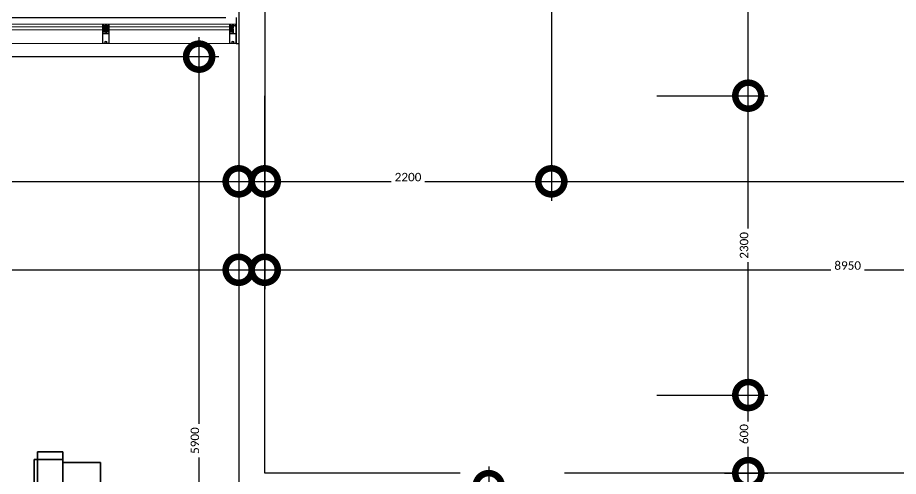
# Model space of a CAD drawing. Header units: metres. Extents: x 22.6 to 101.3, y 9.4 to 67.4.
# Drawn here: x 61.1 to 67.86, y 58.42 to 61.95 of the extents above; entities that cross this region are included whole.
import ezdxf

# ---------------------------------------------------------------- set-up
doc = ezdxf.new("R2010")
doc.units = ezdxf.units.M
doc.linetypes.add('ECG_Line-Ptrn-Sold', pattern=[9144.001, 9144, -0.001])
doc.layers.add('00', color=252, linetype='Continuous')
doc.layers.add('HVAC', color=1, linetype='Continuous')
for name, color, linetype, lineweight in [('A-DIM', 7, 'Continuous', 5), ('A-ELEV', 1, 'ECG_Line-Ptrn-Sold', 9), ('A-HATCH', 1, 'Continuous', 9), ('A-WIN', 4, 'ECG_Line-Ptrn-Sold', 5), ('M-EQPM', 1, 'Continuous', 25)]:
    doc.layers.add(name, color=color, linetype=linetype, lineweight=lineweight)
doc.styles.add('Calibri', font='calibri.ttf', dxfattribs={"height": 0.212639})
doc.dimstyles.new('ECG_Dimn-Detl-100', dxfattribs={"dimscale": 0.3048, "dimtxt": 0.25, "dimasz": 1.312336, "dimexe": 0.492126, "dimexo": 0.0625, "dimgap": 0, "dimtad": 1, "dimdec": 0, "dimlfac": 1000, "dimzin": 0, "dimdsep": 46, "dimtxsty": 'Calibri', "dimblk1": 'DOTSMALL', "dimblk2": 'DOTSMALL', "dimsah": 1, "dimcen": 0.09, "dimdle": 0.492126, "dimazin": 0, "dimtfac": 1, "dimtdec": 4, "dimtix": 1, "dimtmove": 0, "dimatfit": 3, "dimfxl": 0.492126, "dimfxlon": 1, "dimtvp": 1, "dimtolj": 1, "dimtzin": 0, "dimarcsym": 2})

# ---------------------------------------------------------------- blocks, each defined once
blk = doc.blocks.new('Rectangular Mullion - ECG-LEFT-END-MULION-DETAIL-2263705-GROUND FLOOR PLAN')
at = {"layer": 'A-ELEV'}
for p, q in [((61.7988, 61.8973), (62.7238, 61.8973)), ((61.7988, 61.8533), (61.7988, 61.8773)), ((61.7988, 61.8773), (62.7238, 61.8773)), ((62.7238, 61.8773), (62.7238, 61.8533)), ((62.7238, 61.8533), (61.7988, 61.8533)), ((61.7988, 61.7473), (62.7238, 61.7473))]:
    blk.add_line(p, q, dxfattribs=at)
blk = doc.blocks.new('Rectangular Mullion - ECG-LEFT-END-MULION-DETAIL-3430817-GROUND FLOOR PLAN')
at = {"layer": 'A-ELEV'}
for p, q in [((60.7988, 61.8973), (61.7488, 61.8973)), ((60.7988, 61.8533), (60.7988, 61.8773)), ((60.7988, 61.8773), (61.7488, 61.8773)), ((61.7488, 61.8773), (61.7488, 61.8533)), ((61.7488, 61.8533), (60.7988, 61.8533)), ((60.7988, 61.7473), (61.7488, 61.7473))]:
    blk.add_line(p, q, dxfattribs=at)
blk = doc.blocks.new('Rectangular Mullion - ECG-LEFT-END-MULION-PROFIL-1987639-GROUND FLOOR PLAN')
at = {"layer": 'A-HATCH'}
for p, q in [((-0.0201, 0.019), (-0.0201, 0.031)), ((-0.0192, 0.019), (-0.0201, 0.019)), ((-0.0201, 0.019), (-0.0201, -0.118)), ((-0.0167, 0.019), (-0.0199, 0.019)), ((-0.0185, 0.0225), (-0.0192, 0.019)), ((-0.0191, 0.032), (0.0049, 0.032)), ((-0.0184, 0.0224), (-0.019, 0.019)), ((-0.019, 0.019), (-0.0176, 0.019)), ((-0.0186, 0.03), (-0.0186, 0.0245)), ((0.0049, 0.0305), (-0.0181, 0.0305)), ((-0.0178, 0.0244), (-0.0165, 0.028)), ((-0.0176, 0.0167), (-0.0098, 0.0167)), ((-0.0176, -0.041), (-0.0176, 0.0167)), ((-0.0175, 0.021), (-0.0165, 0.022)), ((-0.0175, 0.02), (-0.0175, 0.021)), ((-0.0167, 0.0213), (-0.0172, 0.0207)), ((-0.0167, 0.0203), (-0.0167, 0.019)), ((-0.0165, 0.028), (-0.0153, 0.028)), ((-0.0165, 0.022), (-0.0145, 0.022)), ((-0.0148, 0.0216), (-0.0159, 0.0216)), ((-0.0159, 0.0205), (-0.0159, 0.0185)), ((-0.0155, 0.0264), (-0.0144, 0.0236)), ((-0.0153, 0.028), (-0.0148, 0.0266)), ((-0.0149, 0.0185), (-0.0149, 0.0205)), ((-0.0145, 0.022), (-0.0135, 0.021)), ((-0.0144, 0.0236), (-0.0132, 0.0236)), ((-0.0135, 0.0207), (-0.0141, 0.0213)), ((-0.0141, 0.019), (-0.0141, 0.0203)), ((-0.0109, 0.019), (-0.0141, 0.019)), ((-0.0137, 0.019), (0.0049, 0.019)), ((-0.0135, 0.021), (-0.0135, 0.02)), ((-0.0132, 0.0236), (-0.0115, 0.0218)), ((-0.0115, 0.021), (-0.0015, 0.022)), ((-0.0115, 0.0218), (-0.0115, 0.021)), ((-0.0098, 0.0167), (-0.0098, 0.019)), ((-0.0015, 0.022), (0.0049, 0.022)), ((-0.0014, 0.0234), (-0.0014, 0.0223)), ((0.0113, 0.0234), (-0.0014, 0.0234)), ((-0.0014, 0.0223), (0.0113, 0.0223)), ((0.0018, 0.0183), (-0.0007, 0.0177)), ((-0.0007, 0.0177), (-0.0007, 0.0117)), ((0.0011, 0.0117), (-0.0007, 0.0077)), ((-0.0007, 0.0117), (0.0011, 0.0117)), ((-0.0007, 0.0077), (-0.0007, 0.0034)), ((-0.0007, 0.0034), (0.0014, 0.0024)), ((-0.0002, 0.0245), (-0.0002, 0.0234)), ((0.01, 0.0245), (-0.0002, 0.0245)), ((-0.0002, 0.0234), (0.01, 0.0234)), ((-0.0001, 0.0167), (0.0018, 0.0174)), ((-0.0001, 0.0127), (-0.0001, 0.0167)), ((0.0018, 0.0122), (-0.0001, 0.0127)), ((0.0001, 0.0069), (0.0018, 0.0105)), ((0.0001, 0.0041), (0.0001, 0.0069)), ((0.0014, 0.0035), (0.0001, 0.0041)), ((0.0003, 0.0275), (0.0003, 0.0245)), ((0.0014, 0.0024), (0.0014, 0.0035)), ((0.0015, 0.0277), (0.0084, 0.0277)), ((0.0018, 0.0174), (0.0018, 0.0183)), ((0.0018, 0.0105), (0.0018, 0.0122)), ((0.0022, 0.0175), (0.0077, 0.0155)), ((0.0022, 0.0154), (0.0077, 0.0133)), ((0.0022, 0.0132), (0.0077, 0.0112)), ((0.0022, 0.011), (0.0077, 0.009)), ((0.0022, 0.0096), (0.0077, 0.0076)), ((0.0022, 0.0074), (0.0077, 0.0054)), ((0.0022, 0.0052), (0.0077, 0.0032)), ((0.0022, 0.0031), (0.0077, 0.0011)), ((0.0022, 0.0007), (0.0076, -0.0013)), ((0.0027, 0.0275), (0.0027, 0.0245)), ((0.0027, 0.0223), (0.0027, 0.0188)), ((0.0072, 0.0223), (0.0027, 0.0223)), ((0.0027, 0.0188), (0.0072, 0.0188)), ((0.0037, 0.0188), (0.0027, 0.0188)), ((0.0027, 0.018), (0.0073, 0.0159)), ((0.0073, 0.0159), (0.0027, 0.018)), ((0.0027, 0.0171), (0.0072, 0.0151)), ((0.0027, 0.0158), (0.0073, 0.0137)), ((0.0073, 0.0137), (0.0027, 0.0158)), ((0.0027, 0.0149), (0.0072, 0.0129)), ((0.0027, 0.0136), (0.0073, 0.0116)), ((0.0073, 0.0116), (0.0027, 0.0136)), ((0.0027, 0.0127), (0.0072, 0.0107)), ((0.0027, 0.0114), (0.0073, 0.0094)), ((0.0073, 0.0094), (0.0027, 0.0114)), ((0.0027, 0.0106), (0.0072, 0.0085)), ((0.0027, 0.01), (0.0073, 0.008)), ((0.0073, 0.008), (0.0027, 0.01)), ((0.0027, 0.0092), (0.0072, 0.0071)), ((0.0027, 0.0079), (0.0073, 0.0058)), ((0.0073, 0.0058), (0.0027, 0.0079)), ((0.0027, 0.007), (0.0072, 0.005)), ((0.0027, 0.0057), (0.0073, 0.0036)), ((0.0073, 0.0036), (0.0027, 0.0057)), ((0.0027, 0.0048), (0.0072, 0.0028)), ((0.0027, 0.0035), (0.0073, 0.0015)), ((0.0073, 0.0015), (0.0027, 0.0035)), ((0.0027, 0.0026), (0.0072, 0.0006)), ((0.0027, 0.0012), (0.0073, -0.0009)), ((0.0073, -0.0009), (0.0027, 0.0012)), ((0.0027, 0.0003), (0.0072, -0.0017)), ((0.0072, 0.0151), (0.003, 0.017)), ((0.0072, 0.0129), (0.003, 0.0148)), ((0.0072, 0.0107), (0.003, 0.0126)), ((0.0072, 0.0085), (0.003, 0.0104)), ((0.0072, 0.0071), (0.003, 0.009)), ((0.0072, 0.005), (0.003, 0.0068)), ((0.0072, 0.0028), (0.003, 0.0047)), ((0.0072, 0.0006), (0.003, 0.0025)), ((0.0072, -0.0017), (0.003, 0.0001)), ((0.007, 0.0173), (0.0037, 0.0188)), ((0.0037, 0.0188), (0.007, 0.0173)), ((0.0046, 0.0188), (0.0037, 0.0188)), ((0.0056, 0.0188), (0.0046, 0.0188)), ((0.0077, 0.0177), (0.0046, 0.0188)), ((0.0049, 0.032), (0.0289, 0.032)), ((0.0279, 0.0305), (0.0049, 0.0305)), ((0.0049, 0.022), (0.0113, 0.022)), ((0.0049, 0.019), (0.0235, 0.019)), ((0.0073, 0.0181), (0.0056, 0.0188)), ((0.0056, 0.0188), (0.0073, 0.0181)), ((0.0072, 0.0188), (0.0056, 0.0188)), ((0.0072, 0.0275), (0.0072, 0.0245)), ((0.0072, 0.0188), (0.0072, 0.0223)), ((0.0079, 0.0174), (0.0079, 0.0183)), ((0.0079, 0.0183), (0.0104, 0.0177)), ((0.0098, 0.0167), (0.0079, 0.0174)), ((0.0079, 0.0122), (0.0098, 0.0127)), ((0.0079, 0.0105), (0.0079, 0.0122)), ((0.0096, 0.0069), (0.0079, 0.0105)), ((0.0084, 0.0035), (0.0096, 0.0041)), ((0.0084, 0.0024), (0.0084, 0.0035)), ((0.0104, 0.0034), (0.0084, 0.0024)), ((0.0086, 0.0117), (0.0104, 0.0077)), ((0.0104, 0.0117), (0.0086, 0.0117)), ((0.0096, 0.0275), (0.0096, 0.0245)), ((0.0096, 0.0041), (0.0096, 0.0069)), ((0.0098, 0.0127), (0.0098, 0.0167)), ((0.01, 0.0234), (0.01, 0.0245)), ((0.0104, 0.0177), (0.0104, 0.0117)), ((0.0104, 0.0077), (0.0104, 0.0034)), ((0.011, 0.0175), (0.0145, 0.0175)), ((0.011, -0.0266), (0.011, 0.0175)), ((0.0113, 0.0223), (0.0113, 0.0234)), ((0.0113, 0.022), (0.0213, 0.021)), ((0.0145, 0.0175), (0.0145, -0.0266)), ((0.019, 0.0129), (0.0207, 0.0186)), ((0.0213, 0.014), (0.0196, 0.0126)), ((0.0202, 0.0036), (0.0234, 0.0056)), ((0.0202, -0.0031), (0.0202, 0.0036)), ((0.0202, -0.0012), (0.0202, 0.0013)), ((0.0207, 0.019), (0.0239, 0.019)), ((0.0213, 0.0218), (0.0231, 0.0236)), ((0.0213, 0.021), (0.0213, 0.0218)), ((0.0223, 0.0126), (0.0219, 0.0139)), ((0.024, 0.0048), (0.022, 0.0035)), ((0.022, 0.0035), (0.024, 0.0048)), ((0.022, 0.0035), (0.022, -0.0032)), ((0.022, -0.0032), (0.022, 0.0035)), ((0.0232, 0.0139), (0.0228, 0.0126)), ((0.0231, 0.0236), (0.0243, 0.0236)), ((0.0243, 0.022), (0.0233, 0.021)), ((0.0233, 0.0207), (0.0239, 0.0213)), ((0.0233, 0.021), (0.0233, 0.02)), ((0.0234, 0.0056), (0.0292, 0.0056)), ((0.0241, 0.0126), (0.0238, 0.0139)), ((0.0239, 0.019), (0.0239, 0.0203)), ((0.0283, 0.0048), (0.024, 0.0048)), ((0.024, 0.0048), (0.0283, 0.0048)), ((0.0243, 0.0236), (0.0253, 0.0264)), ((0.0263, 0.022), (0.0243, 0.022)), ((0.0246, 0.0266), (0.0252, 0.028)), ((0.0247, 0.0216), (0.0258, 0.0216)), ((0.0247, 0.0185), (0.0247, 0.0205)), ((0.025, 0.0139), (0.0247, 0.0126)), ((0.0252, 0.028), (0.0263, 0.028)), ((0.0258, 0.0126), (0.0255, 0.0139)), ((0.0257, 0.0205), (0.0257, 0.0185)), ((0.0263, 0.028), (0.0277, 0.0244)), ((0.0273, 0.021), (0.0263, 0.022)), ((0.0267, 0.0139), (0.0264, 0.0126)), ((0.0265, 0.0213), (0.0271, 0.0207)), ((0.0265, 0.0203), (0.0265, 0.019)), ((0.0265, 0.019), (0.0297, 0.019)), ((0.0288, 0.019), (0.0271, 0.019)), ((0.0273, 0.02), (0.0273, 0.021)), ((0.0277, 0.0126), (0.0273, 0.0139)), ((0.0282, 0.0224), (0.0288, 0.019)), ((0.0285, 0.0139), (0.0282, 0.0126)), ((0.0283, 0.0048), (0.0283, 0.004)), ((0.0283, 0.004), (0.0292, 0.004)), ((0.0284, 0.03), (0.0284, 0.0245)), ((0.0284, 0.0225), (0.029, 0.019)), ((0.029, 0.019), (0.0299, 0.019)), ((0.0309, 0.0126), (0.0292, 0.014)), ((0.0292, -0.0036), (0.0292, 0.0056)), ((0.0292, 0.004), (0.0292, -0.0036)), ((0.0297, 0.0186), (0.0315, 0.0129)), ((0.0299, 0.019), (0.0299, 0.031)), ((-0.0006, -0.041), (-0.0176, -0.041)), ((-0.0176, -0.043), (0.0274, -0.043)), ((-0.0176, -0.114), (-0.0176, -0.043)), ((0.001, -0.0033), (-0.0006, -0.0033)), ((-0.0006, -0.0033), (-0.0006, -0.041)), ((0.001, -0.0033), (-0.0006, -0.0033)), ((0, -0.0033), (0.001, -0.0033)), ((0.0019, -0.0042), (0.001, -0.0033)), ((0.0014, -0.0372), (0.0014, -0.041)), ((0.0014, -0.041), (0.0049, -0.041)), ((0.0019, -0.0266), (0.0019, -0.0042)), ((0.0049, -0.0295), (0.0019, -0.0266)), ((0.0079, -0.0367), (0.0019, -0.0367)), ((0.0022, -0.0036), (0.0078, -0.0057)), ((0.0022, -0.0071), (0.0078, -0.0092)), ((0.0022, -0.0093), (0.0078, -0.0113)), ((0.0022, -0.0115), (0.0078, -0.0135)), ((0.0022, -0.0137), (0.0078, -0.0157)), ((0.0022, -0.0158), (0.0078, -0.0179)), ((0.0022, -0.018), (0.0078, -0.02)), ((0.0022, -0.0202), (0.0066, -0.0218)), ((0.0023, -0.0015), (0.0077, -0.0035)), ((0.0027, -0.001), (0.0073, -0.0031)), ((0.0073, -0.0031), (0.0027, -0.001)), ((0.0027, -0.0019), (0.0072, -0.0039)), ((0.0027, -0.0032), (0.0073, -0.0053)), ((0.0073, -0.0053), (0.0027, -0.0032)), ((0.0027, -0.0041), (0.0072, -0.0061)), ((0.0027, -0.0054), (0.0072, -0.0074)), ((0.0073, -0.0074), (0.0027, -0.0054)), ((0.0027, -0.0054), (0.0073, -0.0074)), ((0.0027, -0.0067), (0.0073, -0.0087)), ((0.0073, -0.0087), (0.0027, -0.0067)), ((0.0027, -0.0076), (0.0072, -0.0096)), ((0.0027, -0.0089), (0.0073, -0.0109)), ((0.0073, -0.0109), (0.0027, -0.0089)), ((0.0027, -0.0097), (0.0072, -0.0118)), ((0.0027, -0.011), (0.0073, -0.0131)), ((0.0073, -0.0131), (0.0027, -0.011)), ((0.0027, -0.0119), (0.0072, -0.0139)), ((0.0027, -0.0132), (0.0073, -0.0153)), ((0.0073, -0.0153), (0.0027, -0.0132)), ((0.0027, -0.0141), (0.0072, -0.0161)), ((0.0027, -0.0154), (0.0073, -0.0174)), ((0.0073, -0.0174), (0.0027, -0.0154)), ((0.0027, -0.0163), (0.0072, -0.0183)), ((0.0027, -0.0176), (0.0073, -0.0196)), ((0.0073, -0.0196), (0.0027, -0.0176)), ((0.0027, -0.0184), (0.0072, -0.0205)), ((0.0069, -0.0216), (0.0027, -0.0197)), ((0.0027, -0.0197), (0.0069, -0.0216)), ((0.0053, -0.0218), (0.0027, -0.0206)), ((0.0072, -0.0039), (0.003, -0.002)), ((0.0072, -0.0074), (0.003, -0.0055)), ((0.0072, -0.0096), (0.003, -0.0077)), ((0.0072, -0.0118), (0.003, -0.0099)), ((0.0072, -0.0139), (0.003, -0.012)), ((0.0072, -0.0161), (0.003, -0.0142)), ((0.0072, -0.0183), (0.003, -0.0164)), ((0.0053, -0.0218), (0.003, -0.0207)), ((0.003, -0.0218), (0.0053, -0.0218)), ((0.003, -0.0249), (0.003, -0.0218)), ((0.0049, -0.0266), (0.003, -0.0249)), ((0.0072, -0.0061), (0.0031, -0.0042)), ((0.0072, -0.0205), (0.0032, -0.0186)), ((0.0067, -0.0249), (0.0049, -0.0266)), ((0.0078, -0.0266), (0.0049, -0.0295)), ((0.0049, -0.041), (0.0084, -0.041)), ((0.0066, -0.0218), (0.0053, -0.0218)), ((0.0067, -0.0218), (0.0067, -0.0249)), ((0.0088, -0.0033), (0.0078, -0.0043)), ((0.0078, -0.0043), (0.0078, -0.0266)), ((0.0084, -0.041), (0.0084, -0.0372)), ((0.0104, -0.0033), (0.0088, -0.0033)), ((0.009, -0.0033), (0.0104, -0.0033)), ((0.0104, -0.041), (0.0104, -0.0033)), ((0.0274, -0.041), (0.0104, -0.041)), ((0.0145, -0.0266), (0.011, -0.0266)), ((0.0168, -0.0138), (0.0174, -0.013)), ((0.0174, -0.013), (0.0213, -0.0168)), ((0.019, -0.0138), (0.0183, -0.0145)), ((0.0184, -0.0213), (0.0184, -0.0288)), ((0.0207, -0.0213), (0.0184, -0.0213)), ((0.0201, -0.0149), (0.019, -0.016)), ((0.019, -0.0151), (0.019, -0.0213)), ((0.019, -0.0167), (0.0198, -0.0176)), ((0.0198, -0.0173), (0.019, -0.0182)), ((0.019, -0.0184), (0.0198, -0.0192)), ((0.0198, -0.0189), (0.019, -0.0198)), ((0.019, -0.0205), (0.0197, -0.0213)), ((0.019, -0.0213), (0.0214, -0.0213)), ((0.0194, -0.0298), (0.0274, -0.0298)), ((0.0197, -0.0213), (0.0211, -0.0198)), ((0.0198, -0.0196), (0.0198, -0.0171)), ((0.0199, -0.0225), (0.0214, -0.0225)), ((0.0199, -0.0263), (0.0199, -0.0225)), ((0.0222, -0.0263), (0.0199, -0.0263)), ((0.0201, -0.0168), (0.0225, -0.0168)), ((0.0226, -0.0198), (0.0201, -0.0198)), ((0.0238, -0.0053), (0.0202, -0.0031)), ((0.0202, -0.0151), (0.0221, -0.0151)), ((0.022, -0.0151), (0.0203, -0.0168)), ((0.0204, -0.0198), (0.0223, -0.0217)), ((0.0206, -0.0225), (0.0214, -0.0241)), ((0.0214, -0.022), (0.0207, -0.0213)), ((0.0207, -0.0225), (0.0223, -0.0241)), ((0.0214, -0.0225), (0.0207, -0.0225)), ((0.0246, -0.0185), (0.0214, -0.0217)), ((0.0214, -0.0213), (0.0214, -0.0225)), ((0.0225, -0.023), (0.0214, -0.0241)), ((0.0214, -0.0241), (0.0243, -0.0241)), ((0.0217, -0.0151), (0.0246, -0.018)), ((0.022, -0.0032), (0.024, -0.0044)), ((0.024, -0.0044), (0.022, -0.0032)), ((0.0221, -0.0151), (0.0232, -0.0139)), ((0.0222, -0.0278), (0.0222, -0.0263)), ((0.0262, -0.0278), (0.0222, -0.0278)), ((0.0225, -0.0168), (0.025, -0.0144)), ((0.0241, -0.0213), (0.0226, -0.0198)), ((0.0258, -0.0151), (0.0228, -0.0181)), ((0.0228, -0.0171), (0.0228, -0.0196)), ((0.0229, -0.0141), (0.0256, -0.0168)), ((0.0234, -0.023), (0.0245, -0.0241)), ((0.0247, -0.023), (0.0236, -0.0241)), ((0.0292, -0.0053), (0.0238, -0.0053)), ((0.024, -0.0044), (0.0283, -0.0044)), ((0.0283, -0.0044), (0.024, -0.0044)), ((0.0255, -0.0198), (0.0241, -0.0213)), ((0.0243, -0.0241), (0.0269, -0.0241)), ((0.0246, -0.0171), (0.0246, -0.0196)), ((0.0248, -0.0198), (0.0273, -0.0198)), ((0.0269, -0.022), (0.0248, -0.0198)), ((0.0273, -0.0168), (0.0249, -0.0168)), ((0.0284, -0.0191), (0.025, -0.0225)), ((0.025, -0.0225), (0.0267, -0.0241)), ((0.0272, -0.0151), (0.0254, -0.0151)), ((0.0274, -0.0225), (0.0258, -0.0241)), ((0.0261, -0.0151), (0.0284, -0.0175)), ((0.0262, -0.0263), (0.0262, -0.0278)), ((0.0284, -0.0263), (0.0262, -0.0263)), ((0.0284, -0.0152), (0.0269, -0.0168)), ((0.0276, -0.0213), (0.0269, -0.022)), ((0.0269, -0.0213), (0.0284, -0.0213)), ((0.0269, -0.0225), (0.0269, -0.0213)), ((0.0269, -0.0225), (0.0284, -0.0225)), ((0.0278, -0.0225), (0.0269, -0.0225)), ((0.0269, -0.0241), (0.0278, -0.0225)), ((0.027, -0.0198), (0.0285, -0.0213)), ((0.0274, -0.0298), (0.0274, -0.041)), ((0.0274, -0.043), (0.0274, -0.114)), ((0.0276, -0.0196), (0.0276, -0.0171)), ((0.0284, -0.0175), (0.0276, -0.0183)), ((0.0276, -0.0183), (0.0284, -0.0191)), ((0.0299, -0.0213), (0.0276, -0.0213)), ((0.0284, -0.0152), (0.0277, -0.0145)), ((0.0283, -0.0036), (0.0292, -0.0036)), ((0.0283, -0.0044), (0.0283, -0.0036)), ((0.0283, -0.0036), (0.0283, -0.0044)), ((0.0292, -0.0036), (0.0283, -0.0036)), ((0.0284, -0.0213), (0.0284, -0.0152)), ((0.0284, -0.0225), (0.0284, -0.0263)), ((0.0289, -0.0135), (0.0295, -0.0142)), ((0.0292, -0.0036), (0.0292, -0.0053)), ((0.0295, -0.0142), (0.0309, -0.0128)), ((0.0299, -0.118), (0.0299, -0.0213)), ((0.0304, -0.0129), (0.0312, -0.0136)), ((-0.0201, -0.118), (0.0299, -0.118)), ((-0.0003, -0.114), (-0.0176, -0.114)), ((0.0274, -0.114), (0.0102, -0.114))]:
    blk.add_line(p, q, dxfattribs=at)
blk.add_circle((0.0049, -0.108), 0.006, dxfattribs=at)
for centre, radius, start, end in [((-0.0191, 0.031), 0.001, 90, 180), ((-0.0191, 0.031), 0.001, 90, 180), ((-0.0181, 0.03), 0.0005, 90, 180), ((-0.0186, 0.0235), 0.001, 270.98384, 90), ((-0.0185, 0.0235), 0.0011, 275.23266, 53.27001), ((-0.0159, 0.0206), 0.001, 90, 135), ((-0.0148, 0.0206), 0.001, 45, 90), ((0.0015, 0.0241), 0.00359, 70.3614, 109.6386), ((0.0049, 0.0157), 0.012, 79.28835, 100.71165), ((0.0084, 0.0241), 0.00359, 70.3614, 109.6386), ((0.0247, 0.0206), 0.001, 90, 135), ((0.0258, 0.0206), 0.001, 45, 90), ((0.0283, 0.0235), 0.0011, 126.72999, 264.76734), ((0.0284, 0.0235), 0.001, 90, 269.01616), ((0.0279, 0.03), 0.0005, 0, 90), ((0.0289, 0.031), 0.001, 0, 90), ((0.0289, 0.031), 0.001, 0, 90), ((0.0019, -0.0372), 0.0005, 90, 180), ((0.0005, -0.0259), 0.00439, 351.40102, 55.52852), ((0.0079, -0.0372), 0.0005, 0, 90), ((0.0159, -0.018), 0.00517, 33.53678, 89.75479), ((0.0157, -0.018), 0.0044, 41.54451, 86.95332), ((0.0194, -0.0288), 0.001, 180, 270), ((0.0237, -0.0155), 0.00171, 90, 164.9371), ((0.0237, -0.0155), 0.00171, 15.0629, 90), ((0.0315, -0.018), 0.00517, 92.55543, 146.46322), ((0.0317, -0.018), 0.0044, 93.04668, 139.83966), ((0.0049, -0.108), 0.008, 311.40962, 228.59038)]:
    blk.add_arc(centre, radius, start, end, dxfattribs=at)
blk = doc.blocks.new('Rectangular Mullion - ECG-LEFT-END-MULION-DETAIL-3048309-GROUND FLOOR PLAN')
at = {"layer": 'A-WIN'}
for p, q in [((0, 0.032), (-0.05, 0.032)), ((-0.05, 0.032), (-0.05, 0.012)), ((-0.05, 0.012), (-0.038, 0.012)), ((-0.038, 0.012), (-0.038, -0.012)), ((0, -0.118), (0, 0.032)), ((-0.05, -0.012), (-0.05, -0.118)), ((-0.038, -0.012), (-0.05, -0.012)), ((-0.05, -0.118), (0, -0.118))]:
    blk.add_line(p, q, dxfattribs=at)
blk = doc.blocks.new('Rectangular Mullion - ECG-MID-MULION-PROFIL-1987640-GROUND FLOOR PLAN')
at = {"layer": 'A-HATCH'}
for p, q in [((-0.0248, 0.0186), (-0.0265, 0.0134)), ((-0.0259, 0.0131), (-0.0242, 0.0145)), ((-0.025, 0.019), (-0.025, 0.031)), ((-0.0241, 0.019), (-0.025, 0.019)), ((-0.0216, 0.019), (-0.0248, 0.019)), ((-0.0185, 0.0056), (-0.0242, 0.0056)), ((-0.0242, -0.0038), (-0.0242, 0.0056)), ((-0.0233, 0.0039), (-0.0242, 0.0039)), ((-0.0242, 0.0039), (-0.0242, -0.0038)), ((-0.0235, 0.0225), (-0.0241, 0.019)), ((0, 0.032), (-0.024, 0.032)), ((-0.0233, 0.0224), (-0.0239, 0.019)), ((-0.0239, 0.019), (-0.0222, 0.019)), ((-0.0236, 0.0144), (-0.0233, 0.0131)), ((-0.0235, 0.03), (-0.0235, 0.0245)), ((-0.0233, 0.0047), (-0.0233, 0.0039)), ((-0.019, 0.0047), (-0.0233, 0.0047)), ((-0.0233, 0.0047), (-0.019, 0.0047)), ((-0.023, 0.0305), (0, 0.0305)), ((-0.0214, 0.028), (-0.0227, 0.0244)), ((-0.0227, 0.0131), (-0.0224, 0.0144)), ((-0.0224, 0.021), (-0.0214, 0.022)), ((-0.0224, 0.02), (-0.0224, 0.021)), ((-0.0216, 0.0213), (-0.0222, 0.0207)), ((-0.0218, 0.0144), (-0.0214, 0.0131)), ((-0.0216, 0.0203), (-0.0216, 0.019)), ((-0.0202, 0.028), (-0.0214, 0.028)), ((-0.0214, 0.022), (-0.0194, 0.022)), ((-0.0197, 0.0216), (-0.0209, 0.0216)), ((-0.0209, 0.0131), (-0.0205, 0.0144)), ((-0.0208, 0.0205), (-0.0208, 0.0185)), ((-0.0194, 0.0236), (-0.0204, 0.0264)), ((-0.0197, 0.0266), (-0.0202, 0.028)), ((-0.0201, 0.0144), (-0.0197, 0.0131)), ((-0.0198, 0.0185), (-0.0198, 0.0205)), ((-0.0182, 0.0236), (-0.0194, 0.0236)), ((-0.0194, 0.022), (-0.0184, 0.021)), ((-0.0192, 0.0131), (-0.0188, 0.0144)), ((-0.0184, 0.0207), (-0.019, 0.0213)), ((-0.019, 0.019), (-0.019, 0.0203)), ((-0.0158, 0.019), (-0.019, 0.019)), ((-0.017, 0.0035), (-0.019, 0.0047)), ((-0.019, 0.0047), (-0.017, 0.0035)), ((0, 0.019), (-0.0186, 0.019)), ((-0.0152, 0.0036), (-0.0185, 0.0056)), ((-0.0184, 0.021), (-0.0184, 0.02)), ((-0.0164, 0.0219), (-0.0182, 0.0236)), ((-0.0182, 0.0144), (-0.0179, 0.0131)), ((-0.0173, 0.0131), (-0.017, 0.0144)), ((-0.017, -0.0034), (-0.017, 0.0035)), ((-0.017, 0.0035), (-0.017, -0.0034)), ((-0.0064, 0.022), (-0.0164, 0.021)), ((-0.0164, 0.021), (-0.0164, 0.0219)), ((-0.0164, 0.0145), (-0.0147, 0.0131)), ((-0.0141, 0.0134), (-0.0158, 0.0186)), ((-0.0152, -0.0032), (-0.0152, 0.0036)), ((-0.0152, -0.0012), (-0.0152, 0.0013)), ((-0.0095, 0.0175), (-0.0095, -0.0266)), ((-0.006, 0.0175), (-0.0095, 0.0175)), ((0, 0.022), (-0.0064, 0.022)), ((-0.0063, 0.0223), (-0.0063, 0.0235)), ((-0.0063, 0.0235), (0.0063, 0.0235)), ((0.0063, 0.0223), (-0.0063, 0.0223)), ((-0.006, -0.0266), (-0.006, 0.0175)), ((-0.003, 0.0183), (-0.0055, 0.0178)), ((-0.0055, 0.0178), (-0.0055, 0.0117)), ((-0.0037, 0.0117), (-0.0055, 0.0077)), ((-0.0055, 0.0117), (-0.0037, 0.0117)), ((-0.0055, 0.0077), (-0.0055, 0.0034)), ((-0.0055, 0.0034), (-0.0034, 0.0024)), ((-0.0051, 0.0235), (-0.0051, 0.0246)), ((-0.0051, 0.0246), (0.0051, 0.0246)), ((0.0051, 0.0235), (-0.0051, 0.0235)), ((-0.0048, 0.0167), (-0.003, 0.0174)), ((-0.0048, 0.0127), (-0.0048, 0.0167)), ((-0.003, 0.0122), (-0.0048, 0.0127)), ((-0.0047, 0.0069), (-0.003, 0.0105)), ((-0.0047, 0.0041), (-0.0047, 0.0069)), ((-0.0034, 0.0035), (-0.0047, 0.0041)), ((-0.0046, 0.0275), (-0.0046, 0.0246)), ((0.0034, 0.0277), (-0.0034, 0.0277)), ((-0.0034, 0.0024), (-0.0034, 0.0035)), ((-0.003, 0.0174), (-0.003, 0.0183)), ((-0.003, 0.0105), (-0.003, 0.0122)), ((-0.0028, 0.0177), (0.0003, 0.0188)), ((0.0028, 0.0175), (-0.0028, 0.0155)), ((0.0028, 0.0154), (-0.0028, 0.0134)), ((0.0028, 0.0132), (-0.0028, 0.0112)), ((0.0028, 0.011), (-0.0028, 0.009)), ((0.0028, 0.0096), (-0.0028, 0.0076)), ((0.0028, 0.0074), (-0.0028, 0.0054)), ((0.0028, 0.0053), (-0.0028, 0.0033)), ((0.0028, 0.0031), (-0.0028, 0.0011)), ((0.0028, 0.0007), (-0.0027, -0.0012)), ((-0.0023, 0.0181), (-0.0007, 0.0188)), ((-0.0007, 0.0188), (-0.0023, 0.0181)), ((0.0023, 0.018), (-0.0023, 0.0159)), ((-0.0023, 0.0159), (0.0023, 0.018)), ((0.0023, 0.0158), (-0.0023, 0.0138)), ((-0.0023, 0.0138), (0.0023, 0.0158)), ((0.0023, 0.0136), (-0.0023, 0.0116)), ((-0.0023, 0.0116), (0.0023, 0.0136)), ((0.0023, 0.0115), (-0.0023, 0.0094)), ((-0.0023, 0.0094), (0.0023, 0.0115)), ((0.0023, 0.0101), (-0.0023, 0.008)), ((-0.0023, 0.008), (0.0023, 0.0101)), ((0.0023, 0.0079), (-0.0023, 0.0058)), ((-0.0023, 0.0058), (0.0023, 0.0079)), ((0.0023, 0.0057), (-0.0023, 0.0036)), ((-0.0023, 0.0036), (0.0023, 0.0057)), ((0.0023, 0.0035), (-0.0023, 0.0015)), ((-0.0023, 0.0015), (0.0023, 0.0035)), ((0.0023, 0.0012), (-0.0023, -0.0009)), ((-0.0023, -0.0009), (0.0023, 0.0012)), ((-0.0022, 0.0275), (-0.0022, 0.0246)), ((-0.0022, 0.0223), (0.0022, 0.0223)), ((-0.0022, 0.0188), (-0.0022, 0.0223)), ((-0.0022, 0.0188), (-0.0007, 0.0188)), ((0.0022, 0.0188), (-0.0022, 0.0188)), ((0.0022, 0.0171), (-0.0022, 0.0151)), ((-0.0022, 0.0151), (0.0019, 0.017)), ((0.0022, 0.0149), (-0.0022, 0.0129)), ((-0.0022, 0.0129), (0.0019, 0.0148)), ((0.0022, 0.0128), (-0.0022, 0.0107)), ((-0.0022, 0.0107), (0.0019, 0.0126)), ((0.0022, 0.0106), (-0.0022, 0.0086)), ((-0.0022, 0.0086), (0.0019, 0.0105)), ((0.0022, 0.0092), (-0.0022, 0.0072)), ((-0.0022, 0.0072), (0.0019, 0.009)), ((0.0022, 0.007), (-0.0022, 0.005)), ((-0.0022, 0.005), (0.0019, 0.0069)), ((0.0022, 0.0048), (-0.0022, 0.0028)), ((-0.0022, 0.0028), (0.0019, 0.0047)), ((0.0022, 0.0027), (-0.0022, 0.0006)), ((-0.0022, 0.0006), (0.0019, 0.0025)), ((0.0022, 0.0003), (-0.0022, -0.0017)), ((-0.0022, -0.0017), (0.0019, 0.0002)), ((-0.0021, 0.0173), (0.0012, 0.0188)), ((0.0012, 0.0188), (-0.0021, 0.0173)), ((-0.0007, 0.0188), (0.0003, 0.0188)), ((0.024, 0.032), (0, 0.032)), ((0, 0.0305), (0.023, 0.0305)), ((0.0064, 0.022), (0, 0.022)), ((0.0186, 0.019), (0, 0.019)), ((0.0003, 0.0188), (0.0012, 0.0188)), ((0.0012, 0.0188), (0.0022, 0.0188)), ((0.0022, 0.0275), (0.0022, 0.0246)), ((0.0022, 0.0223), (0.0022, 0.0188)), ((0.0032, 0.0174), (0.0032, 0.0183)), ((0.0032, 0.0183), (0.0057, 0.0178)), ((0.005, 0.0167), (0.0032, 0.0174)), ((0.0032, 0.0122), (0.005, 0.0127)), ((0.0032, 0.0105), (0.0032, 0.0122)), ((0.0048, 0.0069), (0.0032, 0.0105)), ((0.0036, 0.0035), (0.0048, 0.0041)), ((0.0036, 0.0024), (0.0036, 0.0035)), ((0.0057, 0.0034), (0.0036, 0.0024)), ((0.0038, 0.0117), (0.0057, 0.0077)), ((0.0057, 0.0117), (0.0038, 0.0117)), ((0.0046, 0.0275), (0.0046, 0.0246)), ((0.0048, 0.0041), (0.0048, 0.0069)), ((0.005, 0.0127), (0.005, 0.0167)), ((0.0051, 0.0246), (0.0051, 0.0235)), ((0.0057, 0.0178), (0.0057, 0.0117)), ((0.0057, 0.0077), (0.0057, 0.0034)), ((0.006, 0.0175), (0.0095, 0.0175)), ((0.006, -0.0266), (0.006, 0.0175)), ((0.0063, 0.0235), (0.0063, 0.0223)), ((0.0164, 0.021), (0.0064, 0.022)), ((0.0095, 0.0175), (0.0095, -0.0266)), ((0.0141, 0.0132), (0.0158, 0.0186)), ((0.0164, 0.0143), (0.0147, 0.0129)), ((0.0152, 0.0031), (0.0185, 0.0052)), ((0.0152, -0.0029), (0.0152, 0.0031)), ((0.0158, 0.019), (0.019, 0.019)), ((0.0182, 0.0236), (0.0164, 0.0219)), ((0.0164, 0.0219), (0.0164, 0.021)), ((0.0173, 0.0129), (0.017, 0.0142)), ((0.019, 0.0043), (0.017, 0.0031)), ((0.019, 0.0043), (0.017, 0.0031)), ((0.017, 0.0031), (0.017, -0.0031)), ((0.017, 0.0031), (0.017, -0.0031)), ((0.0182, 0.0142), (0.0179, 0.0129)), ((0.0194, 0.0236), (0.0182, 0.0236)), ((0.0194, 0.022), (0.0184, 0.021)), ((0.0184, 0.0207), (0.019, 0.0213)), ((0.0184, 0.021), (0.0184, 0.02)), ((0.0185, 0.0052), (0.0242, 0.0052)), ((0.0192, 0.0129), (0.0188, 0.0142)), ((0.019, 0.019), (0.019, 0.0203)), ((0.0233, 0.0043), (0.019, 0.0043)), ((0.0233, 0.0043), (0.019, 0.0043)), ((0.0204, 0.0264), (0.0194, 0.0236)), ((0.0214, 0.022), (0.0194, 0.022)), ((0.0202, 0.028), (0.0197, 0.0266)), ((0.0197, 0.0216), (0.0209, 0.0216)), ((0.0201, 0.0142), (0.0197, 0.0129)), ((0.0198, 0.0185), (0.0198, 0.0205)), ((0.0214, 0.028), (0.0202, 0.028)), ((0.0209, 0.0129), (0.0205, 0.0142)), ((0.0208, 0.0205), (0.0208, 0.0185)), ((0.0227, 0.0244), (0.0214, 0.028)), ((0.0224, 0.021), (0.0214, 0.022)), ((0.0218, 0.0142), (0.0214, 0.0129)), ((0.0216, 0.0213), (0.0222, 0.0207)), ((0.0216, 0.0203), (0.0216, 0.019)), ((0.0216, 0.019), (0.0248, 0.019)), ((0.0239, 0.019), (0.0222, 0.019)), ((0.0224, 0.02), (0.0224, 0.021)), ((0.0227, 0.0129), (0.0224, 0.0142)), ((0.0233, 0.0224), (0.0239, 0.019)), ((0.0236, 0.0142), (0.0233, 0.0129)), ((0.0233, 0.0035), (0.0233, 0.0043)), ((0.0242, 0.0035), (0.0233, 0.0035)), ((0.0235, 0.03), (0.0235, 0.0245)), ((0.0235, 0.0225), (0.0241, 0.019)), ((0.0241, 0.019), (0.025, 0.019)), ((0.0259, 0.0129), (0.0242, 0.0143)), ((0.0242, -0.0035), (0.0242, 0.0052)), ((0.0242, -0.0035), (0.0242, 0.0035)), ((0.0248, 0.0186), (0.0265, 0.0132)), ((0.025, 0.019), (0.025, 0.031)), ((-0.0255, -0.013), (-0.0262, -0.0138)), ((-0.0246, -0.0143), (-0.0259, -0.0129)), ((-0.025, -0.0214), (-0.0227, -0.0214)), ((-0.025, -0.118), (-0.025, -0.0214)), ((-0.0239, -0.0136), (-0.0246, -0.0143)), ((-0.0242, -0.0038), (-0.0233, -0.0038)), ((-0.0242, -0.0038), (-0.0242, -0.0054)), ((-0.0233, -0.0038), (-0.0242, -0.0038)), ((-0.0242, -0.0054), (-0.0188, -0.0054)), ((-0.0235, -0.0154), (-0.0227, -0.0146)), ((-0.0211, -0.0152), (-0.0235, -0.0176)), ((-0.0235, -0.0154), (-0.0219, -0.017)), ((-0.0235, -0.0214), (-0.0235, -0.0154)), ((-0.0235, -0.0176), (-0.0226, -0.0184)), ((-0.0226, -0.0184), (-0.0235, -0.0192)), ((-0.0235, -0.0192), (-0.0201, -0.0226)), ((-0.022, -0.0199), (-0.0235, -0.0214)), ((-0.022, -0.0214), (-0.0235, -0.0214)), ((-0.0235, -0.0226), (-0.0235, -0.0264)), ((-0.022, -0.0226), (-0.0235, -0.0226)), ((-0.0235, -0.0264), (-0.0212, -0.0264)), ((-0.0233, -0.0038), (-0.0233, -0.0046)), ((-0.0233, -0.0046), (-0.0233, -0.0038)), ((-0.0233, -0.0046), (-0.019, -0.0046)), ((-0.019, -0.0046), (-0.0233, -0.0046)), ((-0.0228, -0.0226), (-0.022, -0.0226)), ((-0.022, -0.0243), (-0.0228, -0.0226)), ((-0.0227, -0.0214), (-0.022, -0.0221)), ((-0.0226, -0.0197), (-0.0226, -0.0172)), ((-0.0225, -0.0226), (-0.0208, -0.0243)), ((-0.0225, -0.0299), (-0.0225, -0.041)), ((-0.0145, -0.0299), (-0.0225, -0.0299)), ((-0.0225, -0.041), (-0.0055, -0.041)), ((-0.0225, -0.043), (-0.0225, -0.114)), ((0.0225, -0.043), (-0.0225, -0.043)), ((-0.0224, -0.017), (-0.0199, -0.017)), ((-0.0199, -0.0199), (-0.0224, -0.0199)), ((-0.0223, -0.0152), (-0.0204, -0.0152)), ((-0.022, -0.0221), (-0.0199, -0.0199)), ((-0.022, -0.0226), (-0.022, -0.0214)), ((-0.0194, -0.0243), (-0.022, -0.0243)), ((-0.0201, -0.0226), (-0.0218, -0.0243)), ((-0.0212, -0.0264), (-0.0212, -0.0279)), ((-0.0212, -0.0279), (-0.0172, -0.0279)), ((-0.0209, -0.0152), (-0.0179, -0.0183)), ((-0.0179, -0.0142), (-0.0207, -0.017)), ((-0.0205, -0.0199), (-0.0191, -0.0214)), ((-0.0175, -0.017), (-0.02, -0.0145)), ((-0.0168, -0.0152), (-0.0197, -0.0181)), ((-0.0197, -0.0172), (-0.0197, -0.0197)), ((-0.0197, -0.0186), (-0.0165, -0.0218)), ((-0.0197, -0.0231), (-0.0186, -0.0243)), ((-0.0185, -0.0231), (-0.0196, -0.0243)), ((-0.0165, -0.0243), (-0.0194, -0.0243)), ((-0.0191, -0.0214), (-0.0177, -0.0199)), ((-0.019, -0.0046), (-0.017, -0.0034)), ((-0.017, -0.0034), (-0.019, -0.0046)), ((-0.0188, -0.0054), (-0.0152, -0.0032)), ((-0.0171, -0.0152), (-0.0183, -0.014)), ((-0.0179, -0.0172), (-0.0179, -0.0197)), ((-0.0177, -0.0199), (-0.0151, -0.0199)), ((-0.0176, -0.0231), (-0.0165, -0.0242)), ((-0.0151, -0.017), (-0.0175, -0.017)), ((-0.0155, -0.0199), (-0.0174, -0.0218)), ((-0.0158, -0.0226), (-0.0174, -0.0243)), ((-0.0172, -0.0264), (-0.015, -0.0264)), ((-0.0172, -0.0279), (-0.0172, -0.0264)), ((-0.0171, -0.0152), (-0.0154, -0.017)), ((-0.0153, -0.0152), (-0.0171, -0.0152)), ((-0.0165, -0.0221), (-0.0158, -0.0214)), ((-0.0165, -0.0214), (-0.0165, -0.0226)), ((-0.014, -0.0214), (-0.0165, -0.0214)), ((-0.015, -0.0226), (-0.0165, -0.0226)), ((-0.0157, -0.0226), (-0.0165, -0.0243)), ((-0.0165, -0.0226), (-0.0158, -0.0226)), ((-0.0125, -0.0131), (-0.0163, -0.017)), ((-0.0148, -0.0214), (-0.0162, -0.0199)), ((-0.0158, -0.0214), (-0.0135, -0.0214)), ((-0.0151, -0.015), (-0.014, -0.0161)), ((-0.015, -0.0264), (-0.015, -0.0226)), ((-0.014, -0.0169), (-0.0149, -0.0177)), ((-0.0149, -0.0197), (-0.0149, -0.0172)), ((-0.0149, -0.0174), (-0.014, -0.0183)), ((-0.014, -0.0185), (-0.0149, -0.0194)), ((-0.0149, -0.019), (-0.014, -0.0199)), ((-0.014, -0.0207), (-0.0148, -0.0214)), ((-0.014, -0.0139), (-0.0133, -0.0146)), ((-0.014, -0.0152), (-0.014, -0.0214)), ((-0.0135, -0.0214), (-0.0135, -0.0289)), ((-0.0119, -0.0139), (-0.0125, -0.0131)), ((-0.0095, -0.0266), (-0.006, -0.0266)), ((-0.0041, -0.0033), (-0.0055, -0.0033)), ((-0.0055, -0.0033), (-0.0039, -0.0033)), ((-0.0055, -0.041), (-0.0055, -0.0033)), ((-0.0039, -0.0033), (-0.0029, -0.0043)), ((-0.0035, -0.041), (-0.0035, -0.0372)), ((0, -0.041), (-0.0035, -0.041)), ((-0.003, -0.0367), (0, -0.0367)), ((0.0028, -0.0036), (-0.0029, -0.0057)), ((-0.0029, -0.0043), (-0.0029, -0.0265)), ((0.0028, -0.0071), (-0.0029, -0.0091)), ((0.0028, -0.0093), (-0.0029, -0.0113)), ((0.0028, -0.0115), (-0.0029, -0.0135)), ((0.0028, -0.0136), (-0.0029, -0.0157)), ((0.0028, -0.0158), (-0.0029, -0.0178)), ((0.0028, -0.018), (-0.0029, -0.02)), ((-0.0029, -0.0265), (0.0001, -0.0295)), ((0.0027, -0.0015), (-0.0028, -0.0035)), ((0.0023, -0.001), (-0.0023, -0.0031)), ((-0.0023, -0.0031), (0.0023, -0.001)), ((0.0023, -0.0032), (-0.0023, -0.0052)), ((-0.0023, -0.0052), (0.0023, -0.0032)), ((-0.0023, -0.0074), (0.0022, -0.0054)), ((0.0023, -0.0054), (-0.0023, -0.0074)), ((0.0023, -0.0067), (-0.0023, -0.0087)), ((-0.0023, -0.0087), (0.0023, -0.0067)), ((0.0023, -0.0088), (-0.0023, -0.0109)), ((-0.0023, -0.0109), (0.0023, -0.0088)), ((0.0023, -0.011), (-0.0023, -0.0131)), ((-0.0023, -0.0131), (0.0023, -0.011)), ((0.0023, -0.0132), (-0.0023, -0.0152)), ((-0.0023, -0.0152), (0.0023, -0.0132)), ((0.0023, -0.0154), (-0.0023, -0.0174)), ((-0.0023, -0.0174), (0.0023, -0.0154)), ((0.0023, -0.0175), (-0.0023, -0.0196)), ((-0.0023, -0.0196), (0.0023, -0.0175)), ((0.0022, -0.0019), (-0.0022, -0.0039)), ((-0.0022, -0.0039), (0.0019, -0.002)), ((0.0022, -0.0041), (-0.0022, -0.0061)), ((-0.0022, -0.0061), (0.0019, -0.0042)), ((0.0022, -0.0054), (-0.0022, -0.0074)), ((-0.0022, -0.0074), (0.0019, -0.0055)), ((0.0022, -0.0075), (-0.0022, -0.0096)), ((-0.0022, -0.0096), (0.0019, -0.0077)), ((0.0022, -0.0097), (-0.0022, -0.0117)), ((-0.0022, -0.0117), (0.0019, -0.0098)), ((0.0022, -0.0119), (-0.0022, -0.0139)), ((-0.0022, -0.0139), (0.0019, -0.012)), ((0.0022, -0.0141), (-0.0022, -0.0161)), ((-0.0022, -0.0161), (0.0019, -0.0142)), ((0.0022, -0.0162), (-0.0022, -0.0183)), ((-0.0022, -0.0183), (0.0019, -0.0164)), ((0.0022, -0.0184), (-0.0022, -0.0204)), ((-0.0022, -0.0204), (0.0018, -0.0186)), ((-0.0019, -0.0216), (0.0023, -0.0197)), ((0.0023, -0.0197), (-0.0019, -0.0216)), ((-0.0018, -0.0218), (-0.0018, -0.0249)), ((-0.0018, -0.0249), (0.0001, -0.0265)), ((0.0028, -0.0202), (-0.0016, -0.0218)), ((-0.0016, -0.0218), (-0.0003, -0.0218)), ((-0.0003, -0.0218), (0.0022, -0.0206)), ((-0.0003, -0.0218), (0.0019, -0.0207)), ((0.0019, -0.0218), (-0.0003, -0.0218)), ((0, -0.0367), (0.003, -0.0367)), ((0.0035, -0.041), (0, -0.041)), ((0.0001, -0.0265), (0.0019, -0.0249)), ((0.0001, -0.0295), (0.003, -0.0265)), ((0.0019, -0.0249), (0.0019, -0.0218)), ((0.003, -0.0041), (0.0039, -0.0033)), ((0.003, -0.0265), (0.003, -0.0041)), ((0.0035, -0.0372), (0.0035, -0.041)), ((0.0039, -0.0033), (0.0055, -0.0033)), ((0.0049, -0.0033), (0.0039, -0.0033)), ((0.0039, -0.0033), (0.0055, -0.0033)), ((0.0055, -0.0033), (0.0055, -0.041)), ((0.0055, -0.041), (0.0225, -0.041)), ((0.0095, -0.0266), (0.006, -0.0266)), ((0.0119, -0.0138), (0.0125, -0.0131)), ((0.0125, -0.0131), (0.0163, -0.0169)), ((0.014, -0.0138), (0.0133, -0.0145)), ((0.0135, -0.0213), (0.0158, -0.0213)), ((0.0135, -0.0288), (0.0135, -0.0213)), ((0.0151, -0.0149), (0.014, -0.016)), ((0.014, -0.0213), (0.014, -0.0151)), ((0.014, -0.0168), (0.0149, -0.0176)), ((0.0149, -0.0173), (0.014, -0.0182)), ((0.014, -0.0184), (0.0149, -0.0193)), ((0.0149, -0.0189), (0.014, -0.0198)), ((0.014, -0.0206), (0.0148, -0.0213)), ((0.0165, -0.0213), (0.014, -0.0213)), ((0.0225, -0.0298), (0.0145, -0.0298)), ((0.0148, -0.0213), (0.0162, -0.0199)), ((0.0149, -0.0199), (0.0149, -0.0169)), ((0.0149, -0.0169), (0.0179, -0.0169)), ((0.0179, -0.0199), (0.0149, -0.0199)), ((0.015, -0.0225), (0.015, -0.0263)), ((0.0165, -0.0225), (0.015, -0.0225)), ((0.015, -0.0263), (0.0173, -0.0263)), ((0.0188, -0.0052), (0.0152, -0.0029)), ((0.0153, -0.0151), (0.0171, -0.0151)), ((0.0171, -0.0151), (0.0154, -0.0169)), ((0.0155, -0.0199), (0.0174, -0.0217)), ((0.0165, -0.0242), (0.0157, -0.0225)), ((0.0158, -0.0213), (0.0165, -0.022)), ((0.0158, -0.0225), (0.0174, -0.0242)), ((0.0158, -0.0225), (0.0165, -0.0225)), ((0.0197, -0.0185), (0.0165, -0.0217)), ((0.0165, -0.0225), (0.0165, -0.0213)), ((0.0176, -0.023), (0.0165, -0.0241)), ((0.0196, -0.0242), (0.0165, -0.0242)), ((0.0168, -0.0151), (0.0197, -0.0181)), ((0.017, -0.0031), (0.019, -0.0043)), ((0.017, -0.0031), (0.019, -0.0043)), ((0.0171, -0.0151), (0.0183, -0.0139)), ((0.0173, -0.0263), (0.0173, -0.0278)), ((0.0173, -0.0278), (0.0213, -0.0278)), ((0.02, -0.0144), (0.0175, -0.0169)), ((0.0177, -0.0199), (0.0191, -0.0213)), ((0.0179, -0.0141), (0.0207, -0.0169)), ((0.0209, -0.0151), (0.0179, -0.0182)), ((0.0179, -0.0169), (0.0179, -0.0199)), ((0.0185, -0.0231), (0.0196, -0.0242)), ((0.0197, -0.0231), (0.0186, -0.0242)), ((0.0242, -0.0052), (0.0188, -0.0052)), ((0.019, -0.0043), (0.0233, -0.0043)), ((0.019, -0.0043), (0.0233, -0.0043)), ((0.0191, -0.0213), (0.0205, -0.0199)), ((0.022, -0.0242), (0.0196, -0.0242)), ((0.0197, -0.0169), (0.0197, -0.0199)), ((0.0226, -0.0169), (0.0197, -0.0169)), ((0.0197, -0.0199), (0.0226, -0.0199)), ((0.0199, -0.0199), (0.022, -0.022)), ((0.0235, -0.0191), (0.0201, -0.0225)), ((0.0201, -0.0225), (0.0218, -0.0242)), ((0.0223, -0.0151), (0.0204, -0.0151)), ((0.0225, -0.0225), (0.0208, -0.0242)), ((0.0211, -0.0151), (0.0235, -0.0175)), ((0.0213, -0.0263), (0.0235, -0.0263)), ((0.0213, -0.0278), (0.0213, -0.0263)), ((0.0235, -0.0153), (0.0219, -0.0169)), ((0.022, -0.0199), (0.0235, -0.0213)), ((0.022, -0.022), (0.0227, -0.0213)), ((0.022, -0.0213), (0.022, -0.0225)), ((0.0235, -0.0213), (0.022, -0.0213)), ((0.0235, -0.0225), (0.022, -0.0225)), ((0.0228, -0.0225), (0.022, -0.0242)), ((0.022, -0.0225), (0.0228, -0.0225)), ((0.0225, -0.041), (0.0225, -0.0298)), ((0.0225, -0.114), (0.0225, -0.043)), ((0.0226, -0.0199), (0.0226, -0.0169)), ((0.0235, -0.0175), (0.0226, -0.0183)), ((0.0226, -0.0183), (0.0235, -0.0191)), ((0.0227, -0.0145), (0.0235, -0.0153)), ((0.0227, -0.0213), (0.025, -0.0213)), ((0.0233, -0.0035), (0.0242, -0.0035)), ((0.0233, -0.0043), (0.0233, -0.0035)), ((0.0233, -0.0035), (0.0242, -0.0035)), ((0.0233, -0.0043), (0.0233, -0.0035)), ((0.0235, -0.0153), (0.0235, -0.0213)), ((0.0235, -0.0263), (0.0235, -0.0225)), ((0.0239, -0.0136), (0.0246, -0.0142)), ((0.0242, -0.0035), (0.0242, -0.0052)), ((0.0246, -0.0142), (0.0259, -0.0129)), ((0.025, -0.0213), (0.025, -0.118)), ((0.0255, -0.0129), (0.0262, -0.0137)), ((0.025, -0.118), (-0.025, -0.118)), ((-0.0225, -0.114), (-0.0053, -0.114)), ((0.0053, -0.114), (0.0225, -0.114))]:
    blk.add_line(p, q, dxfattribs=at)
blk.add_circle((0, -0.108), 0.006, dxfattribs=at)
for centre, radius, start, end in [((-0.024, 0.031), 0.001, 90, 180), ((-0.024, 0.031), 0.001, 90, 180), ((-0.023, 0.03), 0.0005, 90, 180), ((-0.0235, 0.0235), 0.001, 270.98384, 90), ((-0.0234, 0.0235), 0.0011, 275.23266, 53.27001), ((-0.0209, 0.0206), 0.001, 90, 135), ((-0.0197, 0.0206), 0.001, 45, 90), ((-0.0034, 0.0241), 0.00359, 70.3614, 109.6386), ((0, 0.0157), 0.012, 79.28835, 100.71165), ((0.0034, 0.0241), 0.00359, 70.3614, 109.6386), ((0.0197, 0.0206), 0.001, 90, 135), ((0.0209, 0.0206), 0.001, 45, 90), ((0.0234, 0.0235), 0.0011, 126.72999, 264.76734), ((0.0235, 0.0235), 0.001, 90, 269.01616), ((0.023, 0.03), 0.0005, 0, 90), ((0.024, 0.031), 0.001, 0, 90), ((0.024, 0.031), 0.001, 0, 90), ((-0.0268, -0.0181), 0.0044, 40.16034, 86.95332), ((-0.0266, -0.0181), 0.00517, 33.53678, 87.44457), ((-0.0188, -0.0157), 0.00171, 90, 164.9371), ((-0.0188, -0.0157), 0.00171, 15.0629, 90), ((-0.011, -0.0181), 0.00517, 90.24521, 146.46322), ((-0.0145, -0.0289), 0.001, 270, 0), ((-0.0107, -0.0181), 0.0044, 93.04668, 138.45549), ((-0.003, -0.0372), 0.0005, 90, 180), ((0.0044, -0.0259), 0.00439, 124.47148, 188.59898), ((0.003, -0.0372), 0.0005, 360, 90), ((0.011, -0.018), 0.00517, 33.53678, 89.75479), ((0.0107, -0.018), 0.0044, 41.54451, 86.95332), ((0.0145, -0.0288), 0.001, 180, 270), ((0.0188, -0.0156), 0.00171, 90, 164.9371), ((0.0188, -0.0156), 0.00171, 15.0629, 90), ((0.0266, -0.018), 0.00517, 92.55543, 146.46322), ((0.0268, -0.018), 0.0044, 93.04668, 139.83966), ((0, -0.108), 0.008, 311.40962, 228.59038)]:
    blk.add_arc(centre, radius, start, end, dxfattribs=at)
blk = doc.blocks.new('Rectangular Mullion - ECG-MID-MULION-DETAIL-3048310-GROUND FLOOR PLAN')
at = {"layer": 'A-WIN'}
for p, q in [((-0.025, 0.032), (0.025, 0.032)), ((-0.025, 0.012), (-0.025, 0.032)), ((-0.0095, 0.012), (-0.025, 0.012)), ((-0.0095, -0.012), (-0.0095, 0.012)), ((0.025, 0.012), (0.0095, 0.012)), ((0.0095, 0.012), (0.0095, -0.012)), ((0.025, 0.032), (0.025, 0.012)), ((-0.025, -0.118), (-0.025, -0.012)), ((-0.025, -0.012), (-0.0095, -0.012)), ((0.0095, -0.012), (0.025, -0.012)), ((0.025, -0.012), (0.025, -0.118)), ((0.025, -0.118), (-0.025, -0.118))]:
    blk.add_line(p, q, dxfattribs=at)
blk = doc.blocks.new('_DotSmall')
at = {"color": 0, "linetype": 'ByBlock', "const_width": 0.5}
blk.add_lwpolyline([(-0.0625, 0, 1), (0.0625, 0, 1)], format="xyb", close=True, dxfattribs=at)
blk = doc.blocks.new('ECG_MECHEQ-Split Unit-Concealed-Horizontal-Plenum-2Pipe _4_ - CSU-05-V5-GROUND FLOOR PLAN')
at = {"layer": 'M-EQPM'}
for p, q in [((-397.6, 147.6), (702.4, 147.6)), ((702.4, 147.6), (-397.6, 147.6)), ((-397.6, 147.6), (-397.6, 147.6)), ((-397.6, 147.6), (-397.6, -141.3)), ((-397.6, -141.3), (-397.6, 147.6)), ((702.4, 147.6), (702.4, 147.6)), ((702.4, -141.3), (702.4, 147.6)), ((702.4, -141.3), (702.4, 147.6)), ((685.3, -90.5), (685.3, -141.3)), ((685.3, -90.5), (704.4, -90.5)), ((704.4, -90.5), (685.3, -90.5)), ((704.4, -141.3), (704.4, -90.5)), ((720.3, -141.3), (-479.7, -141.3)), ((-479.7, -141.3), (-479.7, -335)), ((-479.7, -335), (-479.7, -141.3)), ((-479.7, -141.3), (720.3, -141.3)), ((-479.7, -141.3), (-479.7, -141.3)), ((727.4, -141.3), (-422.6, -141.3)), ((-422.6, -141.3), (-422.6, -335)), ((-422.6, -335), (-422.6, -141.3)), ((-422.6, -141.3), (727.4, -141.3)), ((-422.6, -141.3), (-422.6, -141.3)), ((-397.6, -141.3), (-397.6, -141.3)), ((-397.6, -141.3), (702.4, -141.3)), ((702.4, -141.3), (-397.6, -141.3)), ((685.3, -141.3), (704.4, -141.3)), ((704.4, -141.3), (685.3, -141.3)), ((702.4, -141.3), (702.4, -141.3)), ((720.3, -335), (720.3, -141.3)), ((720.3, -141.3), (720.3, -335)), ((720.3, -141.3), (720.3, -141.3)), ((727.4, -335), (727.4, -141.3)), ((727.4, -141.3), (727.4, -335)), ((727.4, -141.3), (727.4, -141.3)), ((803.4, -222.8), (727.4, -222.8)), ((727.4, -272.8), (727.4, -222.8)), ((727.4, -222.8), (727.4, -272.8)), ((803.4, -272.8), (803.4, -222.8)), ((803.4, -222.8), (803.4, -272.8)), ((-479.7, -335), (720.3, -335)), ((720.3, -335), (-479.7, -335)), ((-479.7, -335), (-479.7, -335)), ((727.4, -335), (-422.6, -335)), ((-422.6, -335), (-422.6, -360.4)), ((-422.6, -360.4), (-422.6, -335)), ((-422.6, -335), (727.4, -335)), ((-422.6, -335), (-422.6, -335)), ((-422.6, -335), (727.4, -335)), ((727.4, -335), (-422.6, -335)), ((-422.6, -335), (-422.6, -335)), ((720.3, -335), (720.3, -335)), ((727.4, -272.8), (803.4, -272.8)), ((727.4, -360.4), (727.4, -335)), ((727.4, -335), (727.4, -360.4)), ((727.4, -335), (727.4, -335)), ((727.4, -335), (727.4, -335)), ((-422.6, -360.4), (727.4, -360.4)), ((727.4, -360.4), (-422.6, -360.4)), ((-422.6, -360.4), (-422.6, -360.4)), ((727.4, -360.4), (727.4, -360.4))]:
    blk.add_line(p, q, dxfattribs=at)
blk = doc.blocks.new('A$Cc7bc2507')
at = {"layer": 'M-EQPM', "rotation": 270.0000000000003}
blk.add_blockref('ECG_MECHEQ-Split Unit-Concealed-Horizontal-Plenum-2Pipe _4_ - CSU-05-V5-GROUND FLOOR PLAN', (-26009.5, 3483.1), dxfattribs=at)

msp = doc.modelspace()

# ---------------------------------------------------------------- linework, layer by layer
at = {"layer": '00', "color": 252}
for p, q in [((52.9239, 61.9473), (62.6937, 61.9473)), ((62.7738, 61.9473), (62.7738, 61.7473)), ((62.7738, 61.7473), (62.7937, 61.7473)), ((62.7937, 61.7473), (62.7937, 58.0973)), ((62.9937, 58.4473), (62.9937, 61.3473)), ((64.4939, 58.4473), (62.9937, 58.4473)), ((71.9439, 58.4473), (65.2939, 58.4473))]:
    msp.add_line(p, q, dxfattribs=at)

# ---------------------------------------------------------------- block references
for name, p in [('Rectangular Mullion - ECG-LEFT-END-MULION-DETAIL-3430817-GROUND FLOOR PLAN', (0, 0)), ('Rectangular Mullion - ECG-LEFT-END-MULION-DETAIL-2263705-GROUND FLOOR PLAN', (0, 0)), ('Rectangular Mullion - ECG-LEFT-END-MULION-DETAIL-3048309-GROUND FLOOR PLAN', (62.7738, 61.8653))]:
    msp.add_blockref(name, p, dxfattribs=at)
at = {"layer": '00', "color": 252, "extrusion": (0, 0, -1)}
for name, p in [('Rectangular Mullion - ECG-MID-MULION-PROFIL-1987640-GROUND FLOOR PLAN', (-61.7738, 61.8653)), ('Rectangular Mullion - ECG-MID-MULION-DETAIL-3048310-GROUND FLOOR PLAN', (-61.7738, 61.8653)), ('Rectangular Mullion - ECG-LEFT-END-MULION-PROFIL-1987639-GROUND FLOOR PLAN', (-62.7538, 61.8653))]:
    msp.add_blockref(name, p, dxfattribs=at)
at = {"layer": 'HVAC', "xscale": 0.001, "yscale": 0.001, "zscale": 0.001}
msp.add_blockref('A$Cc7bc2507', (87.5939, 54.6473), dxfattribs=at)

# ---------------------------------------------------------------- dimensions: what is measured, and where the dimension line sits
at = {"layer": 'A-DIM'}
for base, p1, p2, override in [((66.7059, 63.5473), (66.5559, 61.3473), (66.5559, 63.5473), {"dimpost": '<>', "dimfxl": 2.2}), ((62.4899, 61.6473), (62.6399, 55.7473), (62.3399, 61.6473), {"dimpost": '<>', "dimfxl": 5.907622}), ((66.7059, 61.3473), (66.5559, 59.0473), (66.5559, 61.3473), {"dimpost": '<>', "dimfxl": 2.3}), ((66.7059, 59.0473), (66.5559, 58.4473), (66.5559, 59.0473), {"dimpost": '<>', "dimfxl": 0.6}), ((64.7129, 55.9473), (64.8629, 58.3473), (64.8629, 55.9473), {"dimpost": '<>', "dimfxl": 2.4})]:
    msp.add_linear_dim(base=base, p1=p1, p2=p2, angle=90, dimstyle='ECG_Dimn-Detl-100', override=override, dxfattribs=at).render()
for base, p1, p2, override in [((62.7937, 60.6892), (52.7939, 60.8392), (62.7937, 60.8392), {"dimpost": '<>', "dimfxl": 9.999751}), ((65.1939, 60.6892), (62.9937, 60.8392), (65.1939, 60.8392), {"dimpost": '<>', "dimfxl": 2.200249}), ((71.9439, 60.6892), (65.1939, 60.8392), (71.9439, 60.8392), {"dimpost": '<>', "dimfxl": 6.75}), ((62.7937, 60.0096), (52.7939, 60.1596), (62.7937, 60.1596), {"dimpost": '<>', "dimfxl": 9.999751}), ((71.9439, 60.0096), (62.9937, 60.1596), (71.9439, 60.1596), {"dimpost": '<>', "dimfxl": 8.950249})]:
    msp.add_linear_dim(base=base, p1=p1, p2=p2, dimstyle='ECG_Dimn-Detl-100', override=override, dxfattribs=at).render()

doc.saveas('drawing.dxf')
